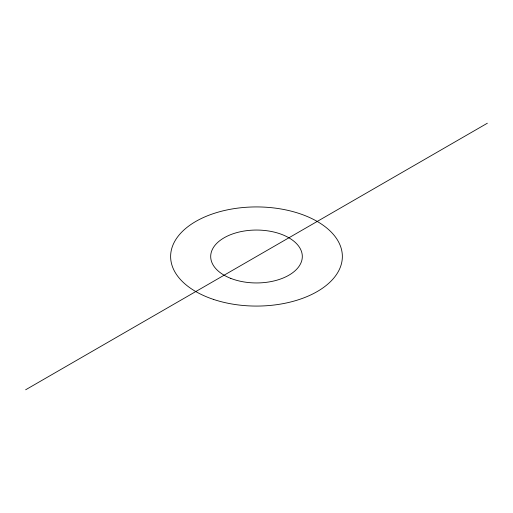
<?xml version="1.0" encoding="UTF-8"?>
<svg xmlns="http://www.w3.org/2000/svg" width="513" height="513" viewBox="0 0 513 513"><rect width="100%" height="100%" fill="white"/><g stroke="black" fill="none" stroke-linecap="round" stroke-linejoin="round"><path stroke-width="0.77" d="M25.65 389.777L487.35 123.223M213.568 299.432A85.857 49.569 0 0 0 342.357 256.5A85.857 49.569 0 0 0 213.568 213.568A85.857 49.569 0 0 0 213.568 299.432M230.824 278.405A45.811 26.452 0 0 0 302.195 258.385A45.811 26.452 0 0 0 236.48 232.71A45.811 26.452 0 0 0 230.824 278.405"/></g></svg>
